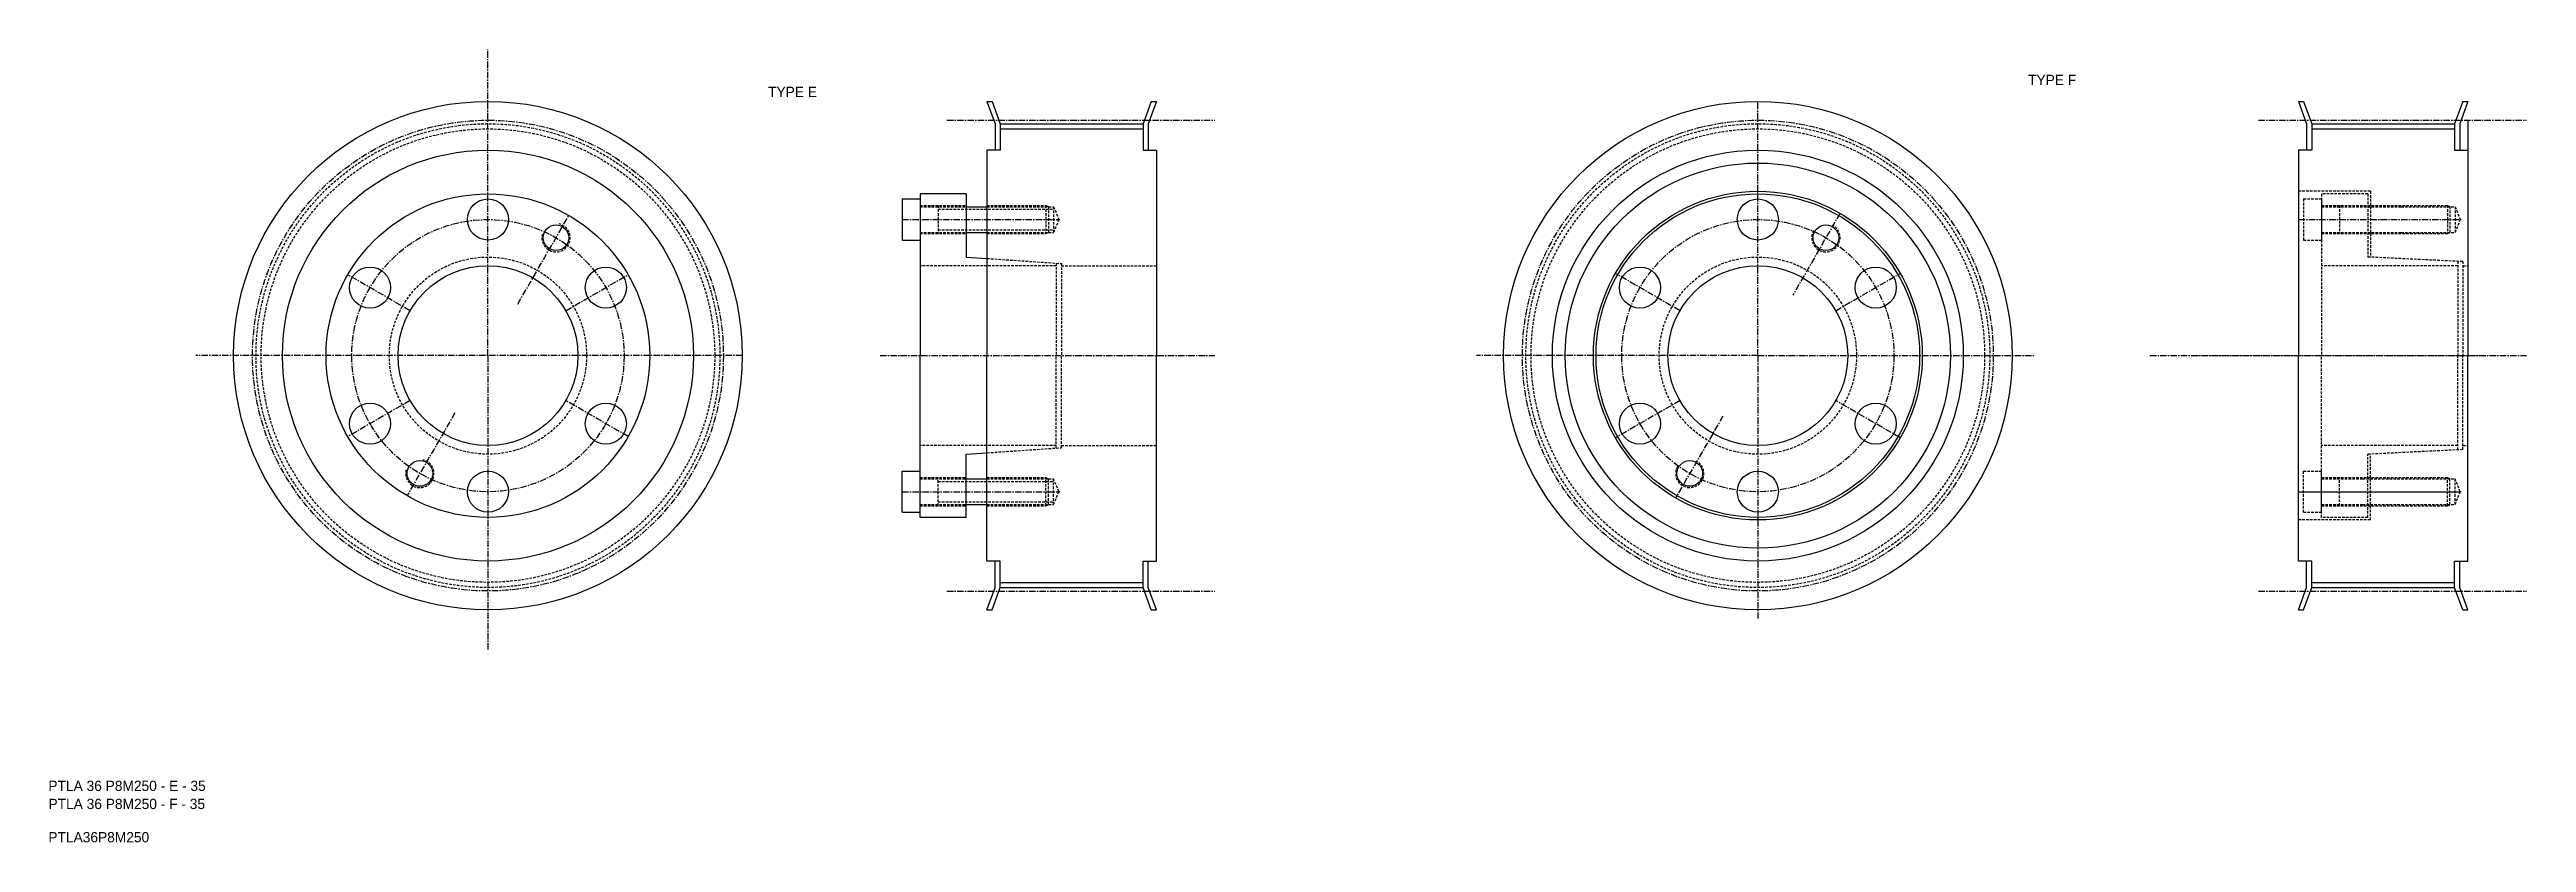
# Model space of a CAD drawing. Extents: x -264 to 218, y 884 to 1038.
import ezdxf

# ---------------------------------------------------------------- set-up
doc = ezdxf.new("R2010")
doc.units = 0
doc.linetypes.add('CENTER', pattern=[2, 1.25, -0.25, 0.25, -0.25])
doc.linetypes.add('DASHED', pattern=[0.75, 0.5, -0.25])
doc.layers.get('0').update_dxf_attribs({"linetype": 'CONTINUOUS'})
doc.layers.add('CENTER', color=1, linetype='CENTER')

msp = doc.modelspace()

# ---------------------------------------------------------------- linework, layer by layer
at = {"color": 7, "linetype": 'CONTINUOUS'}
for p, q in [((-81.71, 1028.39), (-80.71, 1028.39)), ((-81.71, 1028.39), (-80.11, 1024.04)), ((-80.71, 1028.39), (-79.11, 1024.04)), ((-49.71, 1028.39), (-51.31, 1024.04)), ((-48.71, 1028.39), (-50.31, 1024.04)), ((-49.71, 1028.39), (-48.71, 1028.39)), ((173.59, 1028.39), (175.19, 1024.04)), ((173.59, 1028.39), (174.59, 1028.39)), ((174.59, 1028.39), (176.19, 1024.04)), ((205.59, 1028.39), (203.99, 1024.04)), ((206.59, 1028.39), (204.99, 1024.04)), ((205.59, 1028.39), (206.59, 1028.39)), ((-80.11, 1024.04), (-80.11, 1018.89)), ((-79.11, 1024.04), (-51.31, 1024.04)), ((-79.11, 1024.04), (-79.11, 1018.89)), ((-79.11, 1023.04), (-51.31, 1023.04)), ((-51.31, 1024.04), (-51.31, 1018.89)), ((-50.31, 1024.04), (-50.31, 1018.89)), ((175.19, 1024.04), (175.19, 1018.89)), ((176.19, 1024.04), (176.19, 1018.89)), ((176.19, 1024.04), (203.99, 1024.04)), ((176.19, 1023.04), (203.99, 1023.04)), ((203.99, 1024.04), (203.99, 1018.89)), ((204.99, 1024.04), (204.99, 1018.89)), ((206.59, 1024.72), (206.59, 978.89)), ((-79.11, 1018.89), (-81.71, 1018.89)), ((-81.71, 1018.89), (-81.71, 978.89)), ((-51.31, 1018.89), (-50.31, 1018.89)), ((-50.81, 1018.89), (-48.71, 1018.89)), ((-48.71, 1018.89), (-48.71, 978.89)), ((173.59, 1018.89), (173.59, 978.89)), ((176.19, 1018.89), (173.59, 1018.89)), ((203.99, 1018.89), (204.99, 1018.89)), ((204.49, 1018.89), (206.59, 1018.89)), ((206.59, 1018.89), (206.59, 978.89)), ((-81.71, 1016.39), (-81.71, 1016.39)), ((173.59, 1016.39), (173.59, 1016.39)), ((-98.21, 1009.39), (-98.21, 1001.39)), ((-98.21, 1009.39), (-94.71, 1009.39)), ((-94.71, 1010.39), (-94.71, 1002.39)), ((-85.71, 1010.39), (-94.71, 1010.39)), ((-94.71, 1010.39), (-94.71, 978.89)), ((-85.71, 1010.39), (-85.71, 998.09)), ((-85.71, 1007.89), (-81.71, 1007.89)), ((-85.71, 1002.89), (-81.71, 1002.89)), ((-98.21, 1001.39), (-94.71, 1001.39)), ((-85.71, 998.09), (-81.67, 997.81)), ((-94.71, 947.39), (-94.71, 978.89)), ((-81.71, 938.89), (-81.71, 978.89)), ((-48.71, 938.89), (-48.71, 978.89)), ((173.59, 938.89), (173.59, 978.89)), ((206.59, 938.89), (206.59, 978.89)), ((206.59, 938.89), (206.59, 978.89)), ((-85.71, 959.69), (-81.67, 959.97)), ((-85.71, 947.39), (-85.71, 959.69)), ((-98.21, 956.39), (-94.71, 956.39)), ((-98.21, 948.39), (-98.21, 956.39)), ((-94.71, 947.39), (-94.71, 955.39)), ((-85.71, 954.89), (-81.71, 954.89)), ((-85.71, 949.89), (-81.71, 949.89)), ((-98.21, 948.39), (-94.71, 948.39)), ((-85.71, 947.39), (-94.71, 947.39)), ((-79.11, 938.89), (-81.71, 938.89)), ((-80.11, 933.74), (-80.11, 938.89)), ((-79.11, 933.74), (-79.11, 938.89)), ((-51.31, 933.74), (-51.31, 938.89)), ((-51.31, 938.89), (-50.31, 938.89)), ((-50.81, 938.89), (-48.71, 938.89)), ((-50.31, 933.74), (-50.31, 938.89)), ((176.19, 938.89), (173.59, 938.89)), ((175.19, 933.74), (175.19, 938.89)), ((176.19, 933.74), (176.19, 938.89)), ((203.99, 938.89), (204.99, 938.89)), ((203.99, 933.74), (203.99, 938.89)), ((204.49, 938.89), (206.59, 938.89)), ((204.99, 933.74), (204.99, 938.89)), ((-81.71, 929.39), (-80.11, 933.74)), ((-80.71, 929.39), (-79.11, 933.74)), ((-79.11, 934.74), (-51.31, 934.74)), ((-79.11, 933.74), (-51.31, 933.74)), ((-49.71, 929.39), (-51.31, 933.74)), ((-48.71, 929.39), (-50.31, 933.74)), ((173.59, 929.39), (175.19, 933.74)), ((174.59, 929.39), (176.19, 933.74)), ((176.19, 934.74), (203.99, 934.74)), ((176.19, 933.74), (203.99, 933.74)), ((205.59, 929.39), (203.99, 933.74)), ((206.59, 929.39), (204.99, 933.74)), ((-81.71, 929.39), (-80.71, 929.39)), ((-49.71, 929.39), (-48.71, 929.39)), ((173.59, 929.39), (174.59, 929.39)), ((205.59, 929.39), (206.59, 929.39))]:
    msp.add_line(p, q, dxfattribs=at)
at = {"color": 3, "linetype": 'DASHED'}
for p, q in [((-94.71, 1008.14), (-85.71, 1008.14)), ((-94.71, 1007.89), (-85.71, 1007.89)), ((-91.21, 1008.14), (-91.21, 1002.64)), ((-81.71, 1008.14), (-70.21, 1008.14)), ((-81.71, 1007.89), (-68.71, 1007.89)), ((-70.21, 1008.14), (-70.21, 1002.64)), ((-70.21, 1008.14), (-69.71, 1007.89)), ((-69.71, 1007.89), (-69.71, 1002.89)), ((-68.71, 1007.89), (-68.71, 1002.89)), ((-68.71, 1007.89), (-67.71, 1005.39)), ((187.59, 1010.89), (173.59, 1010.89)), ((174.59, 1009.39), (178.09, 1009.39)), ((174.59, 1009.39), (174.59, 1001.39)), ((178.09, 1010.39), (178.09, 978.89)), ((187.09, 1010.39), (178.09, 1010.39)), ((178.09, 1009.39), (178.09, 1001.39)), ((178.09, 1008.14), (187.09, 1008.14)), ((178.09, 1007.89), (187.09, 1007.89)), ((181.59, 1008.14), (181.59, 1002.64)), ((187.09, 1010.39), (187.09, 998.09)), ((187.09, 1008.14), (202.59, 1008.14)), ((187.09, 1007.89), (193.59, 1007.89)), ((187.59, 1010.89), (187.59, 998.09)), ((193.59, 1007.89), (204.09, 1007.89)), ((202.59, 1008.14), (202.59, 1002.64)), ((202.59, 1008.14), (203.09, 1007.89)), ((203.09, 1007.89), (203.09, 1002.89)), ((204.09, 1007.89), (204.09, 1002.89)), ((204.09, 1007.89), (205.09, 1005.39)), ((-94.71, 1002.89), (-85.71, 1002.89)), ((-91.21, 1007.39), (-68.71, 1007.39)), ((-91.21, 1003.39), (-68.71, 1003.39)), ((-81.71, 1002.89), (-68.71, 1002.89)), ((-70.21, 1002.64), (-69.71, 1002.89)), ((-67.71, 1005.39), (-68.71, 1002.89)), ((178.09, 1002.89), (187.09, 1002.89)), ((187.09, 1002.89), (193.59, 1002.89)), ((193.59, 1002.89), (204.09, 1002.89)), ((202.59, 1002.64), (203.09, 1002.89)), ((205.09, 1005.39), (204.09, 1002.89)), ((-94.71, 1002.64), (-85.71, 1002.64)), ((-81.71, 1002.64), (-70.21, 1002.64)), ((174.59, 1001.39), (178.09, 1001.39)), ((178.09, 1002.64), (187.09, 1002.64)), ((187.09, 1002.64), (202.59, 1002.64)), ((193.59, 997.77), (187.09, 998.09)), ((-68.21, 996.39), (-94.71, 996.39)), ((-81.67, 997.81), (-67.21, 996.82)), ((-68.21, 996.89), (-68.21, 978.89)), ((-67.21, 996.82), (-67.21, 978.89)), ((-67.21, 996.39), (-48.71, 996.39)), ((204.59, 996.39), (178.09, 996.39)), ((205.59, 997.19), (193.59, 997.77)), ((204.59, 997.28), (204.59, 978.89)), ((205.59, 997.24), (205.59, 978.89)), ((205.59, 996.39), (206.59, 996.39)), ((-68.21, 960.89), (-68.21, 978.89)), ((-67.21, 960.96), (-67.21, 978.89)), ((178.09, 947.39), (178.09, 978.89)), ((204.59, 960.49), (204.59, 978.89)), ((205.59, 960.54), (205.59, 978.89)), ((-68.21, 961.39), (-94.71, 961.39)), ((-81.67, 959.97), (-67.21, 960.96)), ((-67.21, 961.39), (-48.71, 961.39)), ((204.59, 961.39), (178.09, 961.39)), ((193.59, 960), (187.09, 959.69)), ((187.09, 947.39), (187.09, 959.69)), ((187.59, 946.89), (187.59, 959.69)), ((205.59, 960.59), (193.59, 960)), ((205.59, 961.39), (206.59, 961.39)), ((-94.71, 955.14), (-85.71, 955.14)), ((-94.71, 954.89), (-85.71, 954.89)), ((-91.21, 949.64), (-91.21, 955.14)), ((-81.71, 955.14), (-70.21, 955.14)), ((-81.71, 954.89), (-68.71, 954.89)), ((-70.21, 955.14), (-69.71, 954.89)), ((-70.21, 949.64), (-70.21, 955.14)), ((-69.71, 949.89), (-69.71, 954.89)), ((-68.71, 949.89), (-68.71, 954.89)), ((-67.71, 952.39), (-68.71, 954.89)), ((174.59, 948.39), (174.59, 956.39)), ((174.59, 956.39), (178.09, 956.39)), ((178.09, 948.39), (178.09, 956.39)), ((178.09, 955.14), (187.09, 955.14)), ((178.09, 954.89), (186.09, 954.89)), ((181.59, 949.64), (181.59, 955.14)), ((186.09, 954.89), (193.59, 954.89)), ((187.09, 955.14), (202.59, 955.14)), ((193.59, 954.89), (204.09, 954.89)), ((202.59, 955.14), (203.09, 954.89)), ((202.59, 949.64), (202.59, 955.14)), ((203.09, 949.89), (203.09, 954.89)), ((204.09, 949.89), (204.09, 954.89)), ((205.09, 952.39), (204.09, 954.89)), ((-94.71, 949.89), (-85.71, 949.89)), ((-91.21, 954.39), (-68.71, 954.39)), ((-91.21, 950.39), (-68.71, 950.39)), ((-81.71, 949.89), (-68.71, 949.89)), ((-70.21, 949.64), (-69.71, 949.89)), ((-68.71, 949.89), (-67.71, 952.39)), ((178.09, 949.89), (186.09, 949.89)), ((186.09, 949.89), (193.59, 949.89)), ((193.59, 949.89), (204.09, 949.89)), ((202.59, 949.64), (203.09, 949.89)), ((204.09, 949.89), (205.09, 952.39)), ((-94.71, 949.64), (-85.71, 949.64)), ((-81.71, 949.64), (-70.21, 949.64)), ((187.59, 946.89), (173.59, 946.89)), ((174.59, 948.39), (178.09, 948.39)), ((178.09, 949.64), (187.09, 949.64)), ((187.09, 947.39), (178.09, 947.39)), ((187.09, 949.64), (202.59, 949.64))]:
    msp.add_line(p, q, dxfattribs=at)
at = {"color": 1, "linetype": 'CENTER'}
for p, q in [((84.36, 1006.6), (75.16, 990.66)), ((-193.98, 987.64), (-206.11, 994.64)), ((53.21, 987.64), (40.65, 994.89)), ((-129.33, 978.89), (-235.68, 978.89)), ((-151.55, 963.14), (-163.67, 970.14)), ((96.07, 962.89), (83.52, 970.14)), ((61.57, 967.12), (52.36, 951.18))]:
    msp.add_line(p, q, dxfattribs=at)
at = {"color": 7, "linetype": 'CONTINUOUS'}
for centre, radius in [((-178.83, 978.89), 49.5), ((68.36, 978.89), 49.5), ((-178.83, 978.89), 40), ((68.36, 978.89), 40), ((68.36, 978.89), 37.5), ((-178.83, 978.89), 31.5), ((-178.83, 1005.39), 4), ((68.36, 978.89), 32), ((68.36, 978.89), 31.5), ((68.36, 1005.39), 4), ((-165.58, 1001.84), 2.5), ((81.61, 1001.84), 2.5), ((-201.78, 992.14), 4), ((-178.83, 978.89), 17.5), ((-155.88, 992.14), 4), ((45.41, 992.14), 4), ((68.36, 978.89), 17.5), ((91.31, 992.14), 4), ((-201.78, 965.64), 4), ((-155.88, 965.64), 4), ((45.41, 965.64), 4), ((91.31, 965.64), 4), ((-192.08, 955.94), 2.5), ((-178.83, 952.39), 4), ((55.11, 955.94), 2.5), ((68.36, 952.39), 4)]:
    msp.add_circle(centre, radius, dxfattribs=at)
at = {"color": 1, "linetype": 'CENTER'}
for centre, radius in [((-178.83, 978.89), 45.83), ((68.36, 978.89), 45.83), ((-178.83, 978.89), 26.5), ((68.36, 978.89), 26.5)]:
    msp.add_circle(centre, radius, dxfattribs=at)
at = {"color": 3, "linetype": 'DASHED'}
for centre, radius in [((-178.83, 978.89), 45.15), ((-178.83, 978.89), 44.15), ((68.36, 978.89), 45.15), ((68.36, 978.89), 44.15), ((-178.83, 978.89), 19.2), ((68.36, 978.89), 19.2)]:
    msp.add_circle(centre, radius, dxfattribs=at)
for centre, start, end in [((-165.58, 1001.84), 165, 77), ((81.61, 1001.84), 150, 62), ((-192.08, 955.94), 165, 77), ((55.11, 955.94), 150, 62)]:
    msp.add_arc(centre, 2.75, start, end, dxfattribs=at)
at = {"layer": 'CENTER', "color": 1, "linetype": 'CENTER'}
for p, q in [((-178.83, 978.89), (-178.83, 1038.49)), ((68.36, 978.89), (68.36, 1028.27)), ((-89.48, 1024.72), (-37.33, 1024.72)), ((165.82, 1024.72), (217.98, 1024.72)), ((-173.03, 988.93), (-163.1, 1006.13)), ((-98.21, 1005.39), (-67.53, 1005.39)), ((173.59, 1005.39), (205.27, 1005.39)), ((-163.67, 987.64), (-151.55, 994.64)), ((83.52, 987.64), (96.07, 994.89)), ((-178.83, 978.89), (-178.83, 921.53)), ((-102.5, 978.89), (-37.33, 978.89)), ((68.36, 978.89), (13.57, 978.89)), ((68.36, 978.89), (122.34, 978.89)), ((68.36, 978.89), (68.36, 927.73)), ((144.69, 978.89), (209.86, 978.89)), ((152.8, 978.89), (217.98, 978.89)), ((-193.98, 970.14), (-206.11, 963.14)), ((53.21, 970.14), (40.65, 962.89)), ((-185.25, 967.76), (-194.6, 951.57)), ((-98.21, 952.39), (-67.53, 952.39)), ((173.59, 952.39), (205.27, 952.39)), ((174.59, 952.39), (205.27, 952.39)), ((-89.48, 933.05), (-37.33, 933.05)), ((165.82, 933.05), (217.98, 933.05))]:
    msp.add_line(p, q, dxfattribs=at)

# ---------------------------------------------------------------- texts
at = {"color": 7, "linetype": 'CONTINUOUS'}
for s, p in [('TYPE F', (120.97, 1031.57)), ('TYPE E', (-124.29, 1029.24)), ('PTLA 36 P8M250 - E - 35', (-264.39, 894.12)), ('PTLA 36 P8M250 - F - 35', (-264.37, 890.6)), ('PTLA36P8M250', (-264.39, 884.12))]:
    msp.add_text(s, height=2, dxfattribs=at).set_placement(p)

doc.saveas('drawing.dxf')
